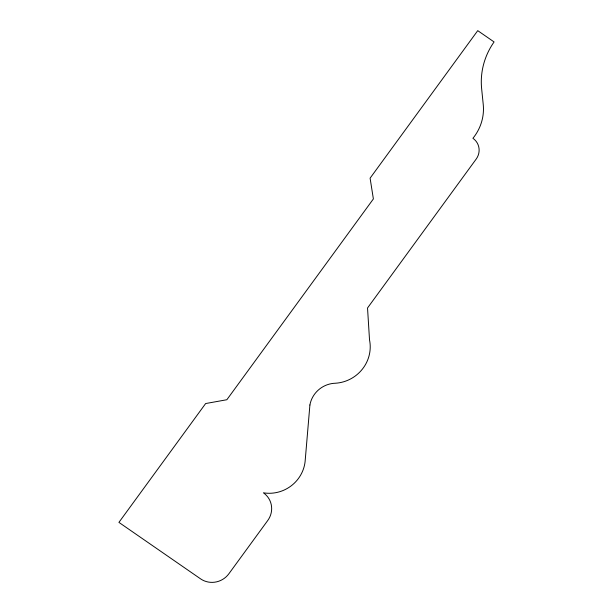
<?xml version="1.0" encoding="UTF-8"?>
<svg xmlns="http://www.w3.org/2000/svg" width="613" height="613" viewBox="0 0 613 613"><rect width="100%" height="100%" fill="white"/><g stroke="black" fill="none" stroke-linecap="round" stroke-linejoin="round"><path stroke-width="0.92" d="M309.902 405.001L305.259 459.727A35.378 34.221 -29.8 0 1 263.383 492.806A20.405 19.739 -29.8 0 1 267.751 520.491L228.879 573.768A20.405 19.739 -29.8 0 1 200.589 578.864L118.922 522.383L205.639 403.546L226.856 399.73L373.378 198.934L370.099 178.168L477.742 30.65L494.078 41.945A70.357 68.051 -29.8 0 0 481.634 88.647L483.243 104.532A46.803 45.27 -29.8 0 1 472.922 138.293A15.302 14.804 -29.8 0 1 476.201 159.058L367.532 307.979L369.516 339.855A36.328 35.14 -29.8 0 1 335.526 383.225A26.137 25.279 -29.8 0 0 309.902 405.001"/></g></svg>
